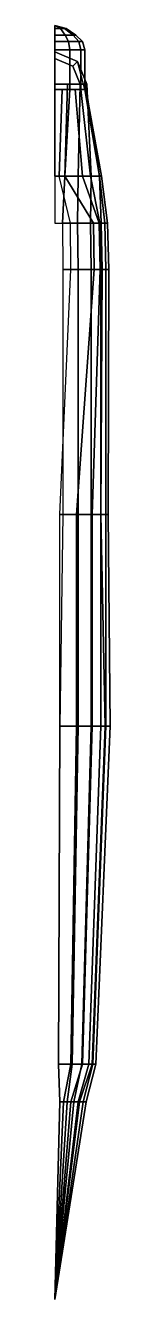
# Model space of a CAD drawing. Extents: x 0 to 0.8, y -8.2 to 9.1.
import ezdxf

# ---------------------------------------------------------------- set-up
doc = ezdxf.new("R2010")
doc.units = 0
doc.layers.add('H2', color=7, linetype='CONTINUOUS')

msp = doc.modelspace()

# ---------------------------------------------------------------- linework, layer by layer
at = {"layer": 'H2'}
for points in [[(0, 9.08, 0.29), (0.078, 9.04, 0.426), (0, 9.04, 0.447), (0, 9.08, 0.29)], [(0, 9.08, 0.29), (0.136, 9.04, 0.368), (0.078, 9.04, 0.426), (0, 9.08, 0.29)], [(0, 9.08, 0.29), (0.157, 9.04, 0.29), (0.136, 9.04, 0.368), (0, 9.08, 0.29)], [(0, 9.08, 0.29), (0.136, 9.04, 0.212), (0.157, 9.04, 0.29), (0, 9.08, 0.29)], [(0, 9.08, 0.29), (0.078, 9.04, 0.154), (0.136, 9.04, 0.212), (0, 9.08, 0.29)], [(0, 9.08, 0.29), (0, 9.04, 0.133), (0.078, 9.04, 0.154), (0, 9.08, 0.29)], [(0, 9.04, 0.133), (0, 8.95, 0), (0.145, 8.95, 0.039), (0.078, 9.04, 0.154)], [(0.078, 9.04, 0.426), (0.145, 8.95, 0.541), (0, 8.95, 0.58), (0, 9.04, 0.447)], [(0.078, 9.04, 0.154), (0.145, 8.95, 0.039), (0.251, 8.95, 0.145), (0.136, 9.04, 0.212)], [(0.136, 9.04, 0.368), (0.251, 8.95, 0.435), (0.145, 8.95, 0.541), (0.078, 9.04, 0.426)], [(0.136, 9.04, 0.212), (0.251, 8.95, 0.145), (0.29, 8.95, 0.29), (0.157, 9.04, 0.29)], [(0.157, 9.04, 0.29), (0.29, 8.95, 0.29), (0.251, 8.95, 0.435), (0.136, 9.04, 0.368)], [(0.145, 8.95, 0.541), (0.189, 8.86, 0.618), (0, 8.86, 0.669), (0, 8.95, 0.58)], [(0, 8.95, 0), (0, 8.86, -0.089), (0.189, 8.86, -0.038), (0.145, 8.95, 0.039)], [(0.189, 8.86, 0.618), (0.205, 8.75, 0.645), (0, 8.75, 0.7), (0, 8.86, 0.669)], [(0, 8.86, -0.089), (0, 8.75, -0.12), (0.205, 8.75, -0.065), (0.189, 8.86, -0.038)], [(0.145, 8.95, 0.039), (0.189, 8.86, -0.038), (0.328, 8.86, 0.101), (0.251, 8.95, 0.145)], [(0.251, 8.95, 0.435), (0.328, 8.86, 0.479), (0.189, 8.86, 0.618), (0.145, 8.95, 0.541)], [(0.328, 8.86, 0.479), (0.355, 8.75, 0.495), (0.205, 8.75, 0.645), (0.189, 8.86, 0.618)], [(0.189, 8.86, -0.038), (0.205, 8.75, -0.065), (0.355, 8.75, 0.085), (0.328, 8.86, 0.101)], [(0.29, 8.95, 0.29), (0.379, 8.86, 0.29), (0.328, 8.86, 0.479), (0.251, 8.95, 0.435)], [(0.251, 8.95, 0.145), (0.328, 8.86, 0.101), (0.379, 8.86, 0.29), (0.29, 8.95, 0.29)], [(0.328, 8.86, 0.101), (0.355, 8.75, 0.085), (0.41, 8.75, 0.29), (0.379, 8.86, 0.29)], [(0.379, 8.86, 0.29), (0.41, 8.75, 0.29), (0.355, 8.75, 0.495), (0.328, 8.86, 0.479)], [(0.205, 8.75, -0.065), (0, 8.75, -0.12), (0, 8.21, -0.12), (0.205, 8.21, -0.065)], [(0, 8.75, 0.7), (0.205, 8.75, 0.645), (0.205, 8.21, 0.645), (0, 8.21, 0.7)], [(0.311, 8.591, -0.65), (0, 8.72, -0.65), (0, 8.63, -0.75), (0.247, 8.527, -0.75)], [(0, 8.72, -0.65), (0.311, 8.591, -0.65), (0.311, 8.591, 0.23), (0, 8.72, 0.23)], [(0.205, 8.75, 0.645), (0.355, 8.75, 0.495), (0.355, 8.21, 0.495), (0.205, 8.21, 0.645)], [(0.355, 8.75, 0.085), (0.205, 8.75, -0.065), (0.205, 8.21, -0.065), (0.355, 8.21, 0.085)], [(0.41, 8.75, 0.29), (0.355, 8.75, 0.085), (0.355, 8.21, 0.085), (0.41, 8.21, 0.29)], [(0.355, 8.75, 0.495), (0.41, 8.75, 0.29), (0.41, 8.21, 0.29), (0.355, 8.21, 0.495)], [(0.35, 8.28, -0.75), (0.247, 8.527, -0.75), (0, 8.63, -0.75), (0, 8.28, -0.75)], [(0.44, 8.28, -0.65), (0.311, 8.591, -0.65), (0.247, 8.527, -0.75), (0.35, 8.28, -0.75)], [(0.311, 8.591, -0.65), (0.44, 8.28, -0.65), (0.41, 8.21, 0.29), (0.311, 8.591, 0.23)], [(0, 7.03, -0.81), (0.14, 7.03, -0.79), (0.175, 8.28, -0.75), (0, 8.28, -0.75)], [(0, 8.21, 0.7), (0.102, 8.21, 0.673), (0.06, 7.03, 0.74), (0, 7.03, 0.74)], [(0.102, 8.21, 0.673), (0.205, 8.21, 0.645), (0.14, 7.03, 0.72), (0.06, 7.03, 0.74)], [(0.35, 8.28, -0.75), (0.175, 8.28, -0.75), (0.14, 7.03, -0.79), (0.32, 7.03, -0.72)], [(0.205, 8.21, 0.645), (0.28, 8.21, 0.57), (0.38, 7.03, 0.6), (0.14, 7.03, 0.72)], [(0.28, 8.21, 0.57), (0.355, 8.21, 0.495), (0.49, 7.03, 0.48), (0.38, 7.03, 0.6)], [(0.44, 8.28, -0.65), (0.35, 8.28, -0.75), (0.32, 7.03, -0.72), (0.5, 7.03, -0.51)], [(0.355, 8.21, 0.495), (0.41, 8.21, 0.29), (0.61, 7.03, 0.28), (0.49, 7.03, 0.48)], [(0.41, 8.21, 0.29), (0.416, 8.224, 0.102), (0.64, 7.03, 0.12), (0.61, 7.03, 0.28)], [(0.416, 8.224, 0.102), (0.421, 8.235, -0.045), (0.64, 7.03, -0.04), (0.64, 7.03, 0.12)], [(0.421, 8.235, -0.045), (0.426, 8.248, -0.223), (0.61, 7.03, -0.23), (0.64, 7.03, -0.04)], [(0.426, 8.248, -0.223), (0.44, 8.28, -0.65), (0.5, 7.03, -0.51), (0.61, 7.03, -0.23)], [(0, 6.39, -0.86), (0.107, 6.39, -0.86), (0.14, 7.03, -0.79), (0, 7.03, -0.81)], [(0.32, 7.03, -0.72), (0.14, 7.03, -0.79), (0.107, 6.39, -0.86), (0.313, 6.39, -0.782)], [(0.5, 7.03, -0.51), (0.32, 7.03, -0.72), (0.313, 6.39, -0.782), (0.489, 6.39, -0.626)], [(0.61, 7.03, -0.23), (0.5, 7.03, -0.51), (0.489, 6.39, -0.626), (0.635, 6.39, -0.342)], [(0.49, 7.03, 0.48), (0.61, 7.03, 0.28), (0.684, 6.39, 0.478), (0.616, 6.39, 0.703)], [(0.64, 7.03, -0.04), (0.61, 7.03, -0.23), (0.635, 6.39, -0.342), (0.723, 6.39, -0.02)], [(0.61, 7.03, 0.28), (0.64, 7.03, 0.12), (0.723, 6.39, 0.283), (0.684, 6.39, 0.478)], [(0.64, 7.03, 0.12), (0.64, 7.03, -0.04), (0.723, 6.39, -0.02), (0.723, 6.39, 0.283)], [(0.313, 6.39, -0.782), (0.107, 6.39, -0.86), (0.11, 5.76, -0.88), (0.32, 5.76, -0.8)], [(0.489, 6.39, -0.626), (0.313, 6.39, -0.782), (0.32, 5.76, -0.8), (0.5, 5.76, -0.64)], [(0.635, 6.39, -0.342), (0.489, 6.39, -0.626), (0.5, 5.76, -0.64), (0.65, 5.76, -0.35)], [(0.616, 6.39, 0.703), (0.684, 6.39, 0.478), (0.7, 5.76, 0.49), (0.63, 5.76, 0.72)], [(0.723, 6.39, -0.02), (0.635, 6.39, -0.342), (0.65, 5.76, -0.35), (0.74, 5.76, -0.02)], [(0.684, 6.39, 0.478), (0.723, 6.39, 0.283), (0.74, 5.76, 0.29), (0.7, 5.76, 0.49)], [(0.723, 6.39, 0.283), (0.723, 6.39, -0.02), (0.74, 5.76, -0.02), (0.74, 5.76, 0.29)], [(0.32, 5.76, -0.8), (0.11, 5.76, -0.88), (0.11, 2.43, -0.87), (0.32, 2.43, -0.77)], [(0.5, 5.76, -0.64), (0.32, 5.76, -0.8), (0.32, 2.43, -0.77), (0.5, 2.43, -0.61)], [(0.65, 5.76, -0.35), (0.5, 5.76, -0.64), (0.5, 2.43, -0.61), (0.63, 2.43, -0.32)], [(0.63, 5.76, 0.72), (0.7, 5.76, 0.49), (0.7, 2.43, 0.52), (0.63, 2.43, 0.75)], [(0.74, 5.76, -0.02), (0.65, 5.76, -0.35), (0.63, 2.43, -0.32), (0.73, 2.43, 0.01)], [(0.7, 5.76, 0.49), (0.74, 5.76, 0.29), (0.73, 2.43, 0.25), (0.7, 2.43, 0.52)], [(0.74, 5.76, 0.29), (0.74, 5.76, -0.02), (0.73, 2.43, 0.01), (0.73, 2.43, 0.25)], [(0.32, 2.43, -0.77), (0.11, 2.43, -0.87), (0.07, -0.45, -0.71), (0.32, -0.45, -0.64)], [(0.07, 2.43, 1.27), (0.3, 2.43, 1.17), (0.3, -0.45, 1.17), (0.07, -0.45, 1.27)], [(0.3, 2.43, 1.17), (0.51, 2.43, 0.99), (0.51, -0.45, 1.03), (0.3, -0.45, 1.17)], [(0.5, 2.43, -0.61), (0.32, 2.43, -0.77), (0.32, -0.45, -0.64), (0.5, -0.45, -0.48)], [(0.63, 2.43, -0.32), (0.5, 2.43, -0.61), (0.5, -0.45, -0.48), (0.69, -0.45, -0.15)], [(0.51, 2.43, 0.99), (0.63, 2.43, 0.75), (0.63, -0.45, 0.85), (0.51, -0.45, 1.03)], [(0.63, 2.43, 0.75), (0.7, 2.43, 0.52), (0.7, -0.45, 0.68), (0.63, -0.45, 0.85)], [(0.73, 2.43, 0.01), (0.63, 2.43, -0.32), (0.69, -0.45, -0.15), (0.76, -0.45, 0.19)], [(0.7, 2.43, 0.52), (0.73, 2.43, 0.25), (0.76, -0.45, 0.42), (0.7, -0.45, 0.68)], [(0.73, 2.43, 0.25), (0.73, 2.43, 0.01), (0.76, -0.45, 0.19), (0.76, -0.45, 0.42)], [(0.32, -0.45, -0.64), (0.07, -0.45, -0.71), (0.052, -5.05, -0.288), (0.237, -5.05, -0.236)], [(0.07, -0.45, 1.27), (0.3, -0.45, 1.17), (0.222, -5.05, 1.106), (0.052, -5.05, 1.18)], [(0.3, -0.45, 1.17), (0.51, -0.45, 1.03), (0.378, -5.05, 1.002), (0.222, -5.05, 1.106)], [(0.5, -0.45, -0.48), (0.32, -0.45, -0.64), (0.237, -5.05, -0.236), (0.371, -5.05, -0.117)], [(0.69, -0.45, -0.15), (0.5, -0.45, -0.48), (0.371, -5.05, -0.117), (0.511, -5.05, 0.127)], [(0.51, -0.45, 1.03), (0.63, -0.45, 0.85), (0.467, -5.05, 0.869), (0.378, -5.05, 1.002)], [(0.63, -0.45, 0.85), (0.7, -0.45, 0.68), (0.519, -5.05, 0.743), (0.467, -5.05, 0.869)], [(0.76, -0.45, 0.19), (0.69, -0.45, -0.15), (0.511, -5.05, 0.127), (0.563, -5.05, 0.38)], [(0.7, -0.45, 0.68), (0.76, -0.45, 0.42), (0.563, -5.05, 0.55), (0.519, -5.05, 0.743)], [(0.76, -0.45, 0.42), (0.76, -0.45, 0.19), (0.563, -5.05, 0.38), (0.563, -5.05, 0.55)], [(0.237, -5.05, -0.236), (0.052, -5.05, -0.288), (0.07, -5.56, -0.19), (0.17, -5.56, -0.15)], [(0.052, -5.05, 1.18), (0.222, -5.05, 1.106), (0.12, -5.56, 0.98), (0.07, -5.56, 1.15)], [(0.222, -5.05, 1.106), (0.378, -5.05, 1.002), (0.22, -5.56, 0.93), (0.12, -5.56, 0.98)], [(0.371, -5.05, -0.117), (0.237, -5.05, -0.236), (0.17, -5.56, -0.15), (0.26, -5.56, -0.1)], [(0.378, -5.05, 1.002), (0.467, -5.05, 0.869), (0.32, -5.56, 0.82), (0.22, -5.56, 0.93)], [(0.511, -5.05, 0.127), (0.371, -5.05, -0.117), (0.26, -5.56, -0.1), (0.34, -5.56)], [(0.467, -5.05, 0.869), (0.519, -5.05, 0.743), (0.39, -5.56, 0.66), (0.32, -5.56, 0.82)], [(0.563, -5.05, 0.38), (0.511, -5.05, 0.127), (0.34, -5.56), (0.43, -5.56, 0.3)], [(0.519, -5.05, 0.743), (0.563, -5.05, 0.55), (0.43, -5.56, 0.42), (0.39, -5.56, 0.66)], [(0.563, -5.05, 0.55), (0.563, -5.05, 0.38), (0.43, -5.56, 0.3), (0.43, -5.56, 0.42)], [(0.43, -5.56, 0.42), (0.43, -5.56, 0.3), (0, -8.25, 0.56), (0, -8.25, 0.65)], [(0.39, -5.56, 0.66), (0.43, -5.56, 0.42), (0, -8.25, 0.65), (0, -8.25, 0.73)], [(0.17, -5.56, -0.15), (0.07, -5.56, -0.19), (0, -8.25, 0.24), (0, -8.25, 0.36)], [(0.26, -5.56, -0.1), (0.17, -5.56, -0.15), (0, -8.25, 0.36), (0, -8.25, 0.43)], [(0.43, -5.56, 0.3), (0.34, -5.56), (0, -8.25, 0.49), (0, -8.25, 0.56)], [(0.34, -5.56), (0.26, -5.56, -0.1), (0, -8.25, 0.43), (0, -8.25, 0.49)], [(0.07, -5.56, 1.15), (0.12, -5.56, 0.98), (0, -8.25, 1.03), (0, -8.25, 1.15)], [(0.12, -5.56, 0.98), (0.22, -5.56, 0.93), (0, -8.25, 0.93), (0, -8.25, 1.03)], [(0.22, -5.56, 0.93), (0.32, -5.56, 0.82), (0, -8.25, 0.82), (0, -8.25, 0.93)], [(0.32, -5.56, 0.82), (0.39, -5.56, 0.66), (0, -8.25, 0.73), (0, -8.25, 0.82)]]:
    msp.add_3dface(points, dxfattribs=at)
at = {"layer": 'H2', "color": 2}
for points in [[(0.06, 7.03, 0.74), (0.14, 7.03, 0.72), (0.528, 6.39, 1.006), (0.215, 6.39, 1.123)], [(0.14, 7.03, 0.72), (0.38, 7.03, 0.6), (0.606, 6.39, 0.84), (0.528, 6.39, 1.006)], [(0.38, 7.03, 0.6), (0.49, 7.03, 0.48), (0.616, 6.39, 0.703), (0.606, 6.39, 0.84)], [(0.215, 6.39, 1.123), (0.528, 6.39, 1.006), (0.54, 5.76, 1.03), (0.22, 5.76, 1.15)], [(0.528, 6.39, 1.006), (0.606, 6.39, 0.84), (0.62, 5.76, 0.86), (0.54, 5.76, 1.03)], [(0.606, 6.39, 0.84), (0.616, 6.39, 0.703), (0.63, 5.76, 0.72), (0.62, 5.76, 0.86)], [(0.22, 5.76, 1.15), (0.54, 5.76, 1.03), (0.3, 2.43, 1.17), (0.07, 2.43, 1.27)], [(0.54, 5.76, 1.03), (0.62, 5.76, 0.86), (0.51, 2.43, 0.99), (0.3, 2.43, 1.17)], [(0.62, 5.76, 0.86), (0.63, 5.76, 0.72), (0.63, 2.43, 0.75), (0.51, 2.43, 0.99)]]:
    msp.add_3dface(points, dxfattribs=at)

doc.saveas('drawing.dxf')
